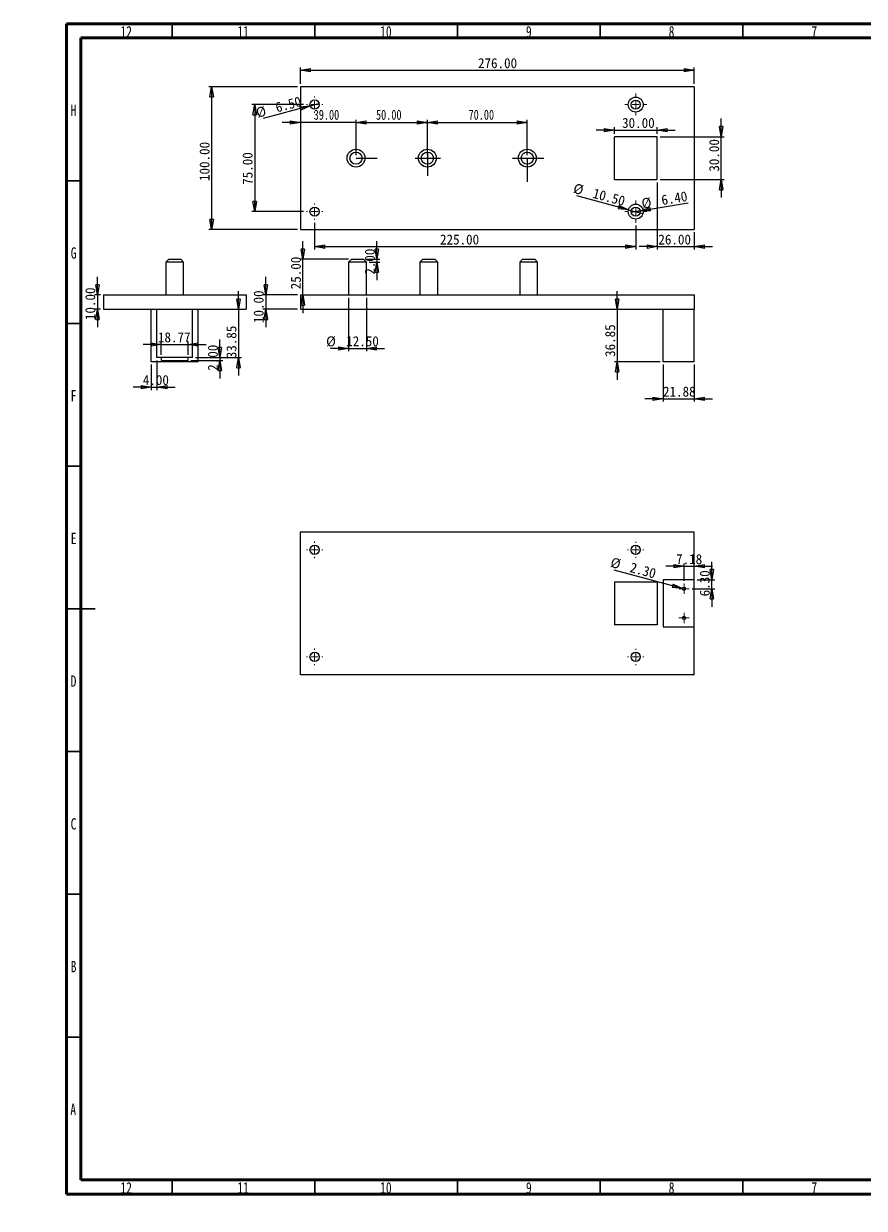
# Paper-space layout 'SW_Model_1' of a CAD drawing. Header units: millimetres. Extents: x 0 to 589, y 0 to 415.
# Drawn here: x 0 to 294.5, y 0 to 415 of the extents above; entities that cross this region are included whole.
import ezdxf

# ---------------------------------------------------------------- set-up
doc = ezdxf.new("R2010")
doc.units = ezdxf.units.MM
doc.linetypes.add('CENTERX2', pattern=[20.32, 12.7, -2.54, 2.54, -2.54])
doc.layers.add('SLD-0', color=179, linetype='Continuous')
doc.styles.add('SLDTEXTSTYLE2', font='TXT', dxfattribs={"width": 0.75})
doc.styles.add('SLDTEXTSTYLE3', font='TXT', dxfattribs={"width": 0.96})
doc.dimstyles.new('SLDDIMSTYLE0', dxfattribs={"dimtxt": 3.5, "dimasz": 3.556, "dimexe": 0, "dimexo": 0.0625, "dimgap": 0.875, "dimtad": 1, "dimlfac": 2, "dimrnd": 1e-09, "dimzin": 4, "dimdsep": 46, "dimtxsty": 'SLDTEXTSTYLE2', "dimblk1": 'CLOSED', "dimblk2": 'CLOSED', "dimsah": 1, "dimcen": 0.09, "dimadec": 0, "dimazin": 1, "dimtfac": 1, "dimtmove": 0, "dimatfit": 0, "dimldrblk": 'CLOSED', "dimfxl": 0, "dimfrac": 2, "dimtolj": 1, "dimtzin": 12, "dimarcsym": 0})
doc.dimstyles.new('SLDDIMSTYLE1', dxfattribs={"dimtxt": 3.5, "dimasz": 3.556, "dimexe": 0, "dimexo": 0.0625, "dimgap": 0.875, "dimtad": 1, "dimlfac": 2, "dimrnd": 1e-09, "dimzin": 4, "dimdsep": 46, "dimtxsty": 'SLDTEXTSTYLE2', "dimblk1": 'CLOSED', "dimblk2": 'CLOSED', "dimsah": 1, "dimcen": 0.09, "dimadec": 0, "dimazin": 1, "dimtfac": 1, "dimtofl": 0, "dimtmove": 0, "dimatfit": 3, "dimldrblk": 'CLOSED', "dimfxl": 0, "dimfrac": 2, "dimtolj": 1, "dimtzin": 12, "dimarcsym": 0})
doc.dimstyles.new('SLDDIMSTYLE2', dxfattribs={"dimtxt": 3.5, "dimasz": 3.556, "dimexe": 0, "dimexo": 0.0625, "dimgap": 0.875, "dimtad": 1, "dimlfac": 2, "dimrnd": 1e-09, "dimzin": 4, "dimdsep": 46, "dimtxsty": 'SLDTEXTSTYLE2', "dimblk1": 'NONE', "dimblk2": 'NONE', "dimsah": 1, "dimcen": 0.09, "dimadec": 0, "dimazin": 1, "dimtfac": 1, "dimtofl": 0, "dimtmove": 0, "dimatfit": 3, "dimldrblk": 'NONE', "dimfxl": 0, "dimfrac": 2, "dimtolj": 1, "dimtzin": 12, "dimarcsym": 0})
doc.dimstyles.new('SLDDIMSTYLE3', dxfattribs={"dimtxt": 3.5, "dimasz": 3.556, "dimexe": 0, "dimexo": 0.0625, "dimgap": 0.875, "dimtad": 1, "dimlfac": 2, "dimrnd": 1e-09, "dimzin": 12, "dimdsep": 46, "dimtxsty": 'SLDTEXTSTYLE2', "dimblk1": 'NONE', "dimblk2": 'NONE', "dimsah": 1, "dimcen": 0.09, "dimadec": 0, "dimazin": 3, "dimtfac": 1, "dimtofl": 0, "dimtmove": 0, "dimatfit": 3, "dimldrblk": 'NONE', "dimfxl": 0, "dimfrac": 2, "dimtolj": 1, "dimtzin": 12, "dimarcsym": 0})
doc.dimstyles.new('SLDDIMSTYLE4', dxfattribs={"dimtxt": 3.5, "dimasz": 3.556, "dimexe": 0, "dimexo": 0.0625, "dimgap": 0.875, "dimtad": 1, "dimlfac": 2, "dimrnd": 1e-09, "dimzin": 4, "dimdsep": 46, "dimtxsty": 'SLDTEXTSTYLE2', "dimblk1": 'NONE', "dimblk2": 'NONE', "dimsah": 1, "dimcen": 0, "dimadec": 0, "dimazin": 1, "dimtfac": 1, "dimtmove": 0, "dimatfit": 3, "dimldrblk": 'NONE', "dimfxl": 0, "dimfrac": 2, "dimtolj": 1, "dimtzin": 12, "dimarcsym": 0})

# ---------------------------------------------------------------- blocks, each defined once
blk = doc.blocks.new('SW_CENTERMARKSYMBOL_3')
at = {"layer": 'SLD-0', "color": 7, "linetype": 'Continuous', "lineweight": 18}
for p, q in [((-5, 0), (-5.75, 0)), ((0, 0), (-2.5, 0)), ((0, 5), (0, 5.75)), ((0, 0), (0, 2.5)), ((0, 0), (0, -2.5)), ((0, 0), (2.5, 0)), ((5, 0), (5.75, 0)), ((0, -5), (0, -5.75))]:
    blk.add_line(p, q, dxfattribs=at)
blk = doc.blocks.new('SW_CENTERMARKSYMBOL_8')
at = {"layer": 'SLD-0', "color": 7, "linetype": 'Continuous', "lineweight": 18}
for p, q in [((-5, 0), (-5.75, 0)), ((0, 0), (-2.5, 0)), ((0, 5), (0, 5.75)), ((0, 0), (0, 2.5)), ((0, 0), (0, -2.5)), ((0, 0), (2.5, 0)), ((5, 0), (5.75, 0)), ((0, -5), (0, -5.75))]:
    blk.add_line(p, q, dxfattribs=at)
blk = doc.blocks.new('SW_CENTERMARKSYMBOL_9')
at = {"layer": 'SLD-0', "color": 7, "linetype": 'Continuous', "lineweight": 18}
for p, q in [((-5, 0), (-5.7, 0)), ((0, 0), (-2.5, 0)), ((0, 5), (0, 5.7)), ((0, 0), (0, 2.5)), ((0, 0), (0, -2.5)), ((0, 0), (2.5, 0)), ((5, 0), (5.7, 0)), ((0, -5), (0, -5.7))]:
    blk.add_line(p, q, dxfattribs=at)
blk = doc.blocks.new('SW_CENTERMARKSYMBOL_5')
at = {"layer": 'SLD-0', "color": 7, "linetype": 'Continuous', "lineweight": 18}
for p, q in [((-5, 0), (-7.75, 0)), ((0, 0), (-2.5, 0)), ((0, 5), (0, 7.75)), ((0, 0), (0, 2.5)), ((0, 0), (0, -2.5)), ((0, 0), (2.5, 0)), ((5, 0), (7.75, 0)), ((0, -5), (0, -7.75))]:
    blk.add_line(p, q, dxfattribs=at)
blk = doc.blocks.new('SW_CENTERMARKSYMBOL_6')
at = {"layer": 'SLD-0', "color": 7, "linetype": 'Continuous', "lineweight": 18}
for p, q in [((-5, 0), (-7.75, 0)), ((0, 0), (-2.5, 0)), ((0, 5), (0, 7.75)), ((0, 0), (0, 2.5)), ((0, 0), (0, -2.5)), ((0, 0), (2.5, 0)), ((5, 0), (7.75, 0)), ((0, -5), (0, -7.75))]:
    blk.add_line(p, q, dxfattribs=at)
blk = doc.blocks.new('SW_CENTERMARKSYMBOL_4')
at = {"layer": 'SLD-0', "color": 7, "linetype": 'Continuous', "lineweight": 18}
for p, q in [((-5, 0), (-5.75, 0)), ((0, 0), (-2.5, 0)), ((0, 5), (0, 5.75)), ((0, 0), (0, 2.5)), ((0, 0), (0, -2.5)), ((0, 0), (2.5, 0)), ((5, 0), (5.75, 0)), ((0, -5), (0, -5.75))]:
    blk.add_line(p, q, dxfattribs=at)
blk = doc.blocks.new('SW_CENTERMARKSYMBOL_7')
at = {"layer": 'SLD-0', "color": 7, "linetype": 'Continuous', "lineweight": 18}
for p, q in [((-5, 0), (-5.75, 0)), ((0, 0), (-2.5, 0)), ((0, 5), (0, 5.75)), ((0, 0), (0, 2.5)), ((0, 0), (0, -2.5)), ((0, 0), (2.5, 0)), ((5, 0), (5.75, 0)), ((0, -5), (0, -5.75))]:
    blk.add_line(p, q, dxfattribs=at)
blk = doc.blocks.new('SW_CENTERMARKSYMBOL_10')
at = {"layer": 'SLD-0', "color": 7, "linetype": 'Continuous', "lineweight": 18}
for p, q in [((-5, 0), (-5.7, 0)), ((0, 0), (-2.5, 0)), ((0, 5), (0, 5.7)), ((0, 0), (0, 2.5)), ((0, 0), (0, -2.5)), ((0, 0), (2.5, 0)), ((5, 0), (5.7, 0)), ((0, -5), (0, -5.7))]:
    blk.add_line(p, q, dxfattribs=at)
blk = doc.blocks.new('SW_CENTERMARKSYMBOL_11')
at = {"layer": 'SLD-0', "color": 7, "linetype": 'Continuous', "lineweight": 18}
for p, q in [((-2.5, 0), (-3.65, 0)), ((0, 0), (-2.5, 0)), ((0, 2.5), (0, 3.65)), ((0, 0), (0, 2.5)), ((0, 0), (0, -2.5)), ((0, 0), (2.5, 0)), ((2.5, 0), (3.65, 0)), ((0, -2.5), (0, -3.65))]:
    blk.add_line(p, q, dxfattribs=at)
blk = doc.blocks.new('SW_CENTERMARKSYMBOL_12')
at = {"layer": 'SLD-0', "color": 7, "linetype": 'Continuous', "lineweight": 18}
for p, q in [((-2.5, 0), (-3.65, 0)), ((0, 0), (-2.5, 0)), ((0, 2.5), (0, 3.65)), ((0, 0), (0, 2.5)), ((0, 0), (0, -2.5)), ((0, 0), (2.5, 0)), ((2.5, 0), (3.65, 0)), ((0, -2.5), (0, -3.65))]:
    blk.add_line(p, q, dxfattribs=at)
blk = doc.blocks.new('_Closed')
at = {"color": 0, "linetype": 'ByBlock', "lineweight": -2}
for p, q in [((-1, 0.166667), (0, 0)), ((-1, 0.166667), (-1, -0.166667)), ((0, 0), (-1, -0.166667)), ((0, 0), (-1, 0))]:
    blk.add_line(p, q, dxfattribs=at)
blk = doc.blocks.new('_D')
at = {"layer": 'SLD-0'}
for p, q in [((96.93, 380.34), (90.58, 380.34)), ((116.43, 380.34), (96.93, 380.34)), ((116.43, 368.91), (116.43, 381.34)), ((116.43, 380.34), (122.78, 380.34))]:
    blk.add_line(p, q, dxfattribs=at)
at = {"layer": 'SLD-0', "xscale": 3.556, "yscale": 3.556}
blk.add_blockref('_Closed', (96.93, 380.34), dxfattribs=at)
at = {"layer": 'SLD-0', "xscale": 3.556, "yscale": 3.556, "rotation": 180.0000000000008}
blk.add_blockref('_Closed', (116.43, 380.34), dxfattribs=at)
at = {"layer": 'SLD-0', "insert": (101.61, 384.85), "char_height": 3.5, "attachment_point": 1, "style": 'SLDTEXTSTYLE2'}
blk.add_mtext('39.00', dxfattribs=at)
blk = doc.blocks.new('_D_1')
at = {"layer": 'SLD-0'}
for p, q in [((116.43, 368.91), (116.43, 381.34)), ((116.43, 380.34), (141.43, 380.34)), ((141.43, 368.91), (141.43, 381.34))]:
    blk.add_line(p, q, dxfattribs=at)
at = {"layer": 'SLD-0', "xscale": 3.556, "yscale": 3.556, "rotation": 180.0000000000008}
blk.add_blockref('_Closed', (116.43, 380.34), dxfattribs=at)
at = {"layer": 'SLD-0', "xscale": 3.556, "yscale": 3.556}
blk.add_blockref('_Closed', (141.43, 380.34), dxfattribs=at)
at = {"layer": 'SLD-0', "insert": (123.44, 384.85), "char_height": 3.5, "attachment_point": 1, "style": 'SLDTEXTSTYLE2'}
blk.add_mtext('50.00', dxfattribs=at)
blk = doc.blocks.new('_D_2')
at = {"layer": 'SLD-0'}
for p, q in [((141.43, 368.91), (141.43, 381.34)), ((141.43, 380.34), (176.43, 380.34)), ((176.43, 368.91), (176.43, 381.34))]:
    blk.add_line(p, q, dxfattribs=at)
at = {"layer": 'SLD-0', "xscale": 3.556, "yscale": 3.556, "rotation": 180.0000000000009}
blk.add_blockref('_Closed', (141.43, 380.34), dxfattribs=at)
at = {"layer": 'SLD-0', "xscale": 3.556, "yscale": 3.556}
blk.add_blockref('_Closed', (176.43, 380.34), dxfattribs=at)
at = {"layer": 'SLD-0', "insert": (155.86, 384.85), "char_height": 3.5, "attachment_point": 1, "style": 'SLDTEXTSTYLE2'}
blk.add_mtext('70.00', dxfattribs=at)
blk = doc.blocks.new('_D_3')
at = {"layer": 'SLD-0', "color": 7}
for p, q in [((84.79, 319.98), (84.79, 326.33)), ((95.93, 319.98), (83.79, 319.98)), ((84.79, 319.98), (84.2, 323.53)), ((85.38, 323.53), (84.2, 323.53)), ((85.38, 323.53), (84.79, 319.98)), ((84.79, 319.98), (84.79, 323.53)), ((84.79, 319.98), (84.79, 314.98)), ((95.93, 314.98), (83.79, 314.98)), ((84.2, 311.42), (84.79, 314.98)), ((84.2, 311.42), (85.38, 311.42)), ((84.79, 314.98), (85.38, 311.42)), ((84.79, 314.98), (84.79, 311.42)), ((84.79, 314.98), (84.79, 308.63))]:
    blk.add_line(p, q, dxfattribs=at)
at = {"layer": 'SLD-0', "color": 7, "insert": (80.54, 310.13), "char_height": 3.5, "attachment_point": 1, "rotation": 90, "style": 'SLDTEXTSTYLE3'}
blk.add_mtext('10.00', dxfattribs=at)
blk = doc.blocks.new('_None')
blk = doc.blocks.new('_D_4')
at = {"layer": 'SLD-0', "color": 7}
for p, q in [((97.84, 332.48), (97.84, 338.83)), ((113.8, 332.48), (96.84, 332.48)), ((97.84, 332.48), (97.24, 336.03)), ((98.43, 336.03), (97.24, 336.03)), ((98.43, 336.03), (97.84, 332.48)), ((97.84, 332.48), (97.84, 336.03)), ((97.84, 319.98), (97.84, 332.48)), ((97.24, 316.42), (97.84, 319.98)), ((97.84, 319.98), (98.43, 316.42)), ((97.84, 319.98), (97.84, 316.42)), ((97.84, 319.98), (97.84, 313.63)), ((97.24, 316.42), (98.43, 316.42))]:
    blk.add_line(p, q, dxfattribs=at)
at = {"layer": 'SLD-0', "color": 7, "insert": (93.59, 321.96), "char_height": 3.5, "attachment_point": 1, "rotation": 90, "style": 'SLDTEXTSTYLE3'}
blk.add_mtext('25.00', dxfattribs=at)
blk = doc.blocks.new('_D_5')
at = {"layer": 'SLD-0', "color": 7}
for p, q in [((123.76, 332.48), (123.76, 338.83)), ((120.05, 332.48), (124.76, 332.48)), ((123.76, 332.48), (123.17, 336.03)), ((124.35, 336.03), (123.17, 336.03)), ((124.35, 336.03), (123.76, 332.48)), ((123.76, 332.48), (123.76, 336.03)), ((123.76, 332.48), (123.76, 331.48)), ((121.05, 331.48), (124.76, 331.48)), ((123.17, 327.92), (123.76, 331.48)), ((123.17, 327.92), (124.35, 327.92)), ((123.76, 331.48), (124.35, 327.92)), ((123.76, 331.48), (123.76, 327.92)), ((123.76, 331.48), (123.76, 325.13))]:
    blk.add_line(p, q, dxfattribs=at)
at = {"layer": 'SLD-0', "color": 7, "insert": (119.51, 327.06), "char_height": 3.5, "attachment_point": 1, "rotation": 90, "style": 'SLDTEXTSTYLE3'}
blk.add_mtext('2.00', dxfattribs=at)
blk = doc.blocks.new('_D_6')
at = {"layer": 'SLD-0', "color": 7}
for p, q in [((207.95, 314.98), (207.95, 321.33)), ((207.95, 314.98), (207.35, 318.53)), ((208.54, 318.53), (207.35, 318.53)), ((208.54, 318.53), (207.95, 314.98)), ((207.95, 314.98), (207.95, 318.53)), ((207.95, 314.98), (207.95, 296.55)), ((222.99, 296.55), (206.95, 296.55)), ((207.35, 292.99), (207.95, 296.55)), ((207.95, 296.55), (208.54, 292.99)), ((207.95, 296.55), (207.95, 292.99)), ((207.95, 296.55), (207.95, 290.2)), ((207.35, 292.99), (208.54, 292.99))]:
    blk.add_line(p, q, dxfattribs=at)
at = {"layer": 'SLD-0', "color": 7, "insert": (203.7, 298.25), "char_height": 3.5, "attachment_point": 1, "rotation": 90, "style": 'SLDTEXTSTYLE3'}
blk.add_mtext('36.85', dxfattribs=at)
blk = doc.blocks.new('_D_7')
at = {"layer": 'SLD-0', "color": 7}
for p, q in [((223.99, 295.55), (223.99, 282.62)), ((234.93, 295.55), (234.93, 282.62)), ((223.99, 283.62), (217.64, 283.62)), ((220.43, 284.21), (223.99, 283.62)), ((220.43, 284.21), (220.43, 283.02)), ((223.99, 283.62), (220.43, 283.02)), ((223.99, 283.62), (220.43, 283.62)), ((223.99, 283.62), (234.93, 283.62)), ((234.93, 283.62), (238.48, 284.21)), ((238.48, 283.02), (234.93, 283.62)), ((234.93, 283.62), (238.48, 283.62)), ((234.93, 283.62), (241.28, 283.62)), ((238.48, 283.02), (238.48, 284.21))]:
    blk.add_line(p, q, dxfattribs=at)
at = {"layer": 'SLD-0', "color": 7, "insert": (223.97, 287.87), "char_height": 3.5, "attachment_point": 1, "style": 'SLDTEXTSTYLE3'}
blk.add_mtext('21.88', dxfattribs=at)
blk = doc.blocks.new('_D_8')
at = {"layer": 'SLD-0', "color": 7}
for p, q in [((113.8, 318.98), (113.8, 300.22)), ((120.05, 318.98), (120.05, 300.22)), ((113.8, 301.22), (107.45, 301.22)), ((110.25, 301.81), (113.8, 301.22)), ((110.25, 301.81), (110.25, 300.63)), ((113.8, 301.22), (110.25, 300.63)), ((113.8, 301.22), (110.25, 301.22)), ((113.8, 301.22), (120.05, 301.22)), ((120.05, 301.22), (123.61, 301.81)), ((123.61, 300.63), (120.05, 301.22)), ((120.05, 301.22), (123.61, 301.22)), ((120.05, 301.22), (126.4, 301.22)), ((123.61, 300.63), (123.61, 301.81))]:
    blk.add_line(p, q, dxfattribs=at)
at = {"layer": 'SLD-0', "color": 7, "char_height": 3.5, "attachment_point": 1, "style": 'SLDTEXTSTYLE3'}
for s, insert in [('%%c', (105.96, 305.47)), ('12.50', (112.99, 305.52))]:
    blk.add_mtext(s, dxfattribs=dict(at, insert=insert))
blk = doc.blocks.new('_D_9')
at = {"layer": 'SLD-0', "color": 7}
for p, q in [((95.93, 392.91), (64.85, 392.91)), ((65.25, 389.35), (65.85, 392.91)), ((65.85, 392.91), (66.44, 389.35)), ((65.85, 392.91), (65.85, 389.35)), ((65.85, 392.91), (65.85, 342.91)), ((65.25, 389.35), (66.44, 389.35)), ((65.85, 342.91), (65.25, 346.46)), ((66.44, 346.46), (65.25, 346.46)), ((66.44, 346.46), (65.85, 342.91)), ((65.85, 342.91), (65.85, 346.46)), ((95.93, 342.91), (64.85, 342.91))]:
    blk.add_line(p, q, dxfattribs=at)
at = {"layer": 'SLD-0', "color": 7, "insert": (61.6, 359.88), "char_height": 3.5, "attachment_point": 1, "rotation": 90, "style": 'SLDTEXTSTYLE3'}
blk.add_mtext('100.00', dxfattribs=at)
blk = doc.blocks.new('_D_10')
at = {"layer": 'SLD-0', "color": 7}
for p, q in [((96.93, 393.91), (96.93, 399.67)), ((96.93, 398.67), (100.48, 399.26)), ((100.48, 398.08), (96.93, 398.67)), ((96.93, 398.67), (100.48, 398.67)), ((96.93, 398.67), (234.93, 398.67)), ((100.48, 398.08), (100.48, 399.26)), ((231.37, 399.26), (234.93, 398.67)), ((231.37, 399.26), (231.37, 398.08)), ((234.93, 398.67), (231.37, 398.08)), ((234.93, 398.67), (231.37, 398.67)), ((234.93, 393.91), (234.93, 399.67))]:
    blk.add_line(p, q, dxfattribs=at)
at = {"layer": 'SLD-0', "color": 7, "insert": (159.15, 402.92), "char_height": 3.5, "attachment_point": 1, "style": 'SLDTEXTSTYLE3'}
blk.add_mtext('276.00', dxfattribs=at)
blk = doc.blocks.new('_D_11')
at = {"layer": 'SLD-0', "color": 7}
for p, q in [((100.36, 386.24), (83.84, 381.81)), ((96.77, 385.89), (100.36, 386.24)), ((100.36, 386.24), (96.92, 385.32)), ((100.36, 386.24), (97.08, 384.74)), ((100.36, 386.24), (103.5, 387.08)), ((96.77, 385.89), (97.08, 384.74))]:
    blk.add_line(p, q, dxfattribs=at)
at = {"layer": 'SLD-0', "color": 7, "char_height": 3.5, "attachment_point": 1, "rotation": 15, "style": 'SLDTEXTSTYLE3'}
for s, insert in [('%%c', (81.07, 385.39)), ('6.50', (87.84, 387.26))]:
    blk.add_mtext(s, dxfattribs=dict(at, insert=insert))
blk = doc.blocks.new('_D_12')
at = {"layer": 'SLD-0', "color": 7}
for p, q in [((98.05, 386.66), (79.93, 386.66)), ((80.33, 383.1), (80.93, 386.66)), ((80.93, 386.66), (81.52, 383.1)), ((80.93, 386.66), (80.93, 383.1)), ((80.93, 386.66), (80.93, 349.16)), ((80.33, 383.1), (81.52, 383.1)), ((98.05, 349.16), (79.93, 349.16)), ((80.93, 349.16), (80.33, 352.71)), ((81.52, 352.71), (80.33, 352.71)), ((81.52, 352.71), (80.93, 349.16)), ((80.93, 349.16), (80.93, 352.71))]:
    blk.add_line(p, q, dxfattribs=at)
at = {"layer": 'SLD-0', "color": 7, "insert": (76.68, 358.54), "char_height": 3.5, "attachment_point": 1, "rotation": 90, "style": 'SLDTEXTSTYLE3'}
blk.add_mtext('75.00', dxfattribs=at)
blk = doc.blocks.new('_D_13')
at = {"layer": 'SLD-0', "color": 7}
for p, q in [((101.93, 345.28), (101.93, 335.89)), ((214.43, 344.28), (214.43, 335.89)), ((101.93, 336.89), (105.48, 337.49)), ((105.48, 336.3), (101.93, 336.89)), ((101.93, 336.89), (105.48, 336.89)), ((101.93, 336.89), (214.43, 336.89)), ((105.48, 336.3), (105.48, 337.49)), ((210.87, 337.49), (214.43, 336.89)), ((210.87, 337.49), (210.87, 336.3)), ((214.43, 336.89), (210.87, 336.3)), ((214.43, 336.89), (210.87, 336.89))]:
    blk.add_line(p, q, dxfattribs=at)
at = {"layer": 'SLD-0', "color": 7, "insert": (145.84, 341.14), "char_height": 3.5, "attachment_point": 1, "style": 'SLDTEXTSTYLE3'}
blk.add_mtext('225.00', dxfattribs=at)
blk = doc.blocks.new('_D_14')
at = {"layer": 'SLD-0', "color": 7}
for p, q in [((244.39, 375.41), (243.8, 378.96)), ((244.98, 378.96), (243.8, 378.96)), ((244.39, 375.41), (244.39, 381.76)), ((244.98, 378.96), (244.39, 375.41)), ((244.39, 375.41), (244.39, 378.96)), ((222.93, 375.41), (245.39, 375.41)), ((244.39, 360.41), (244.39, 375.41)), ((222.93, 360.41), (245.39, 360.41)), ((243.8, 356.85), (244.39, 360.41)), ((244.39, 360.41), (244.98, 356.85)), ((244.39, 360.41), (244.39, 356.85)), ((244.39, 360.41), (244.39, 354.06)), ((243.8, 356.85), (244.98, 356.85))]:
    blk.add_line(p, q, dxfattribs=at)
at = {"layer": 'SLD-0', "color": 7, "insert": (240.14, 363.15), "char_height": 3.5, "attachment_point": 1, "rotation": 90, "style": 'SLDTEXTSTYLE3'}
blk.add_mtext('30.00', dxfattribs=at)
blk = doc.blocks.new('_D_15')
at = {"layer": 'SLD-0', "color": 7}
for p, q in [((221.93, 359.41), (221.93, 335.89)), ((234.93, 341.91), (234.93, 335.89)), ((221.93, 336.89), (215.58, 336.89)), ((218.37, 337.49), (221.93, 336.89)), ((218.37, 337.49), (218.37, 336.3)), ((221.93, 336.89), (218.37, 336.3)), ((221.93, 336.89), (218.37, 336.89)), ((221.93, 336.89), (234.93, 336.89)), ((234.93, 336.89), (238.48, 337.49)), ((238.48, 336.3), (234.93, 336.89)), ((234.93, 336.89), (238.48, 336.89)), ((234.93, 336.89), (241.28, 336.89)), ((238.48, 336.3), (238.48, 337.49))]:
    blk.add_line(p, q, dxfattribs=at)
at = {"layer": 'SLD-0', "color": 7, "insert": (222.35, 341.14), "char_height": 3.5, "attachment_point": 1, "style": 'SLDTEXTSTYLE3'}
blk.add_mtext('26.00', dxfattribs=at)
blk = doc.blocks.new('_D_16')
at = {"layer": 'SLD-0', "color": 7}
for p, q in [((206.93, 377.74), (200.58, 377.74)), ((203.37, 378.34), (206.93, 377.74)), ((203.37, 378.34), (203.37, 377.15)), ((206.93, 377.74), (203.37, 377.15)), ((206.93, 377.74), (203.37, 377.74)), ((206.93, 376.41), (206.93, 378.74)), ((206.93, 377.74), (221.93, 377.74)), ((221.93, 376.41), (221.93, 378.74)), ((221.93, 377.74), (225.48, 378.34)), ((225.48, 377.15), (221.93, 377.74)), ((221.93, 377.74), (225.48, 377.74)), ((221.93, 377.74), (228.28, 377.74)), ((225.48, 377.15), (225.48, 378.34))]:
    blk.add_line(p, q, dxfattribs=at)
at = {"layer": 'SLD-0', "color": 7, "insert": (209.64, 381.99), "char_height": 3.5, "attachment_point": 1, "style": 'SLDTEXTSTYLE3'}
blk.add_mtext('30.00', dxfattribs=at)
blk = doc.blocks.new('_D_17')
at = {"layer": 'SLD-0', "color": 7}
for p, q in [((211.89, 349.84), (193.79, 354.69)), ((208.61, 351.33), (208.3, 350.18)), ((211.89, 349.84), (208.3, 350.18)), ((211.89, 349.84), (208.46, 350.76)), ((208.61, 351.33), (211.89, 349.84)), ((211.89, 349.84), (216.96, 348.48))]:
    blk.add_line(p, q, dxfattribs=at)
at = {"layer": 'SLD-0', "color": 7, "char_height": 3.5, "attachment_point": 1, "rotation": 345, "style": 'SLDTEXTSTYLE3'}
for s, insert in [('%%c', (193.18, 359.18)), ('10.50', (199.99, 357.42))]:
    blk.add_mtext(s, dxfattribs=dict(at, insert=insert))
blk = doc.blocks.new('_D_18')
at = {"layer": 'SLD-0', "color": 7}
for p, q in [((216.01, 349.42), (212.85, 348.9)), ((216.01, 349.42), (232.76, 352.19)), ((216.01, 349.42), (219.42, 350.58)), ((216.01, 349.42), (219.51, 350)), ((219.61, 349.41), (216.01, 349.42)), ((219.61, 349.41), (219.42, 350.58))]:
    blk.add_line(p, q, dxfattribs=at)
at = {"layer": 'SLD-0', "color": 7, "char_height": 3.5, "attachment_point": 1, "rotation": 9.3886, "style": 'SLDTEXTSTYLE3'}
for s, insert in [('%%c', (216.22, 353.68)), ('6.40', (223.14, 354.88))]:
    blk.add_mtext(s, dxfattribs=dict(at, insert=insert))
blk = doc.blocks.new('_D_21')
at = {"layer": 'SLD-0', "color": 7}
for p, q in [((241.09, 220.18), (241.09, 226.53)), ((235.93, 220.18), (242.09, 220.18)), ((241.09, 220.18), (240.5, 223.74)), ((241.68, 223.74), (240.5, 223.74)), ((241.68, 223.74), (241.09, 220.18)), ((241.09, 220.18), (241.09, 223.74)), ((241.09, 217.03), (241.09, 220.18)), ((234.16, 217.03), (242.09, 217.03)), ((240.5, 213.48), (241.09, 217.03)), ((241.09, 217.03), (241.68, 213.48)), ((241.09, 217.03), (241.09, 213.48)), ((241.09, 217.03), (241.09, 210.68)), ((240.5, 213.48), (241.68, 213.48))]:
    blk.add_line(p, q, dxfattribs=at)
at = {"layer": 'SLD-0', "color": 7, "insert": (236.84, 214.38), "char_height": 3.5, "attachment_point": 1, "rotation": 90, "style": 'SLDTEXTSTYLE3'}
blk.add_mtext('6.30', dxfattribs=at)
blk = doc.blocks.new('_D_22')
at = {"layer": 'SLD-0', "color": 7}
for p, q in [((231.34, 224.91), (224.99, 224.91)), ((227.78, 225.5), (231.34, 224.91)), ((227.78, 225.5), (227.78, 224.32)), ((231.34, 224.91), (227.78, 224.32)), ((231.34, 224.91), (227.78, 224.91)), ((231.34, 219.86), (231.34, 225.91)), ((231.34, 224.91), (234.93, 224.91)), ((234.93, 224.91), (238.48, 225.5)), ((238.48, 224.32), (234.93, 224.91)), ((234.93, 224.91), (238.48, 224.91)), ((234.93, 224.91), (241.28, 224.91)), ((238.48, 224.32), (238.48, 225.5))]:
    blk.add_line(p, q, dxfattribs=at)
at = {"layer": 'SLD-0', "color": 7, "insert": (228.57, 229.16), "char_height": 3.5, "attachment_point": 1, "style": 'SLDTEXTSTYLE3'}
blk.add_mtext('7.18', dxfattribs=at)
blk = doc.blocks.new('_D_23')
at = {"layer": 'SLD-0', "color": 7}
for p, q in [((230.78, 217.18), (206.81, 223.61)), ((227.5, 218.67), (227.19, 217.53)), ((230.78, 217.18), (227.19, 217.53)), ((230.78, 217.18), (227.35, 218.1)), ((227.5, 218.67), (230.78, 217.18)), ((230.78, 217.18), (231.89, 216.88))]:
    blk.add_line(p, q, dxfattribs=at)
at = {"layer": 'SLD-0', "color": 7, "char_height": 3.5, "attachment_point": 1, "rotation": 345, "style": 'SLDTEXTSTYLE3'}
for s, insert in [('%%c', (206.21, 228.13)), ('2.30', (213.01, 226.36))]:
    blk.add_mtext(s, dxfattribs=dict(at, insert=insert))
blk = doc.blocks.new('_D_24')
at = {"layer": 'SLD-0', "color": 7}
for p, q in [((25.81, 319.98), (25.81, 326.33)), ((26.92, 319.98), (24.81, 319.98)), ((25.81, 319.98), (25.22, 323.53)), ((26.4, 323.53), (25.22, 323.53)), ((26.4, 323.53), (25.81, 319.98)), ((25.81, 319.98), (25.81, 323.53)), ((25.81, 319.98), (25.81, 314.98)), ((26.92, 314.98), (24.81, 314.98)), ((25.22, 311.42), (25.81, 314.98)), ((25.22, 311.42), (26.4, 311.42)), ((25.81, 314.98), (26.4, 311.42)), ((25.81, 314.98), (25.81, 311.42)), ((25.81, 314.98), (25.81, 308.63))]:
    blk.add_line(p, q, dxfattribs=at)
at = {"layer": 'SLD-0', "color": 7, "insert": (21.56, 311.16), "char_height": 3.5, "attachment_point": 1, "rotation": 90, "style": 'SLDTEXTSTYLE3'}
blk.add_mtext('10.00', dxfattribs=at)
blk = doc.blocks.new('_D_25')
at = {"layer": 'SLD-0', "color": 7}
for p, q in [((44.67, 295.55), (44.67, 286.66)), ((46.67, 297.05), (46.67, 286.66)), ((44.67, 287.66), (38.32, 287.66)), ((41.11, 288.25), (44.67, 287.66)), ((41.11, 288.25), (41.11, 287.07)), ((44.67, 287.66), (41.11, 287.07)), ((44.67, 287.66), (41.11, 287.66)), ((44.67, 287.66), (46.67, 287.66)), ((46.67, 287.66), (50.22, 288.25)), ((50.22, 287.07), (46.67, 287.66)), ((46.67, 287.66), (50.22, 287.66)), ((46.67, 287.66), (53.02, 287.66)), ((50.22, 287.07), (50.22, 288.25))]:
    blk.add_line(p, q, dxfattribs=at)
at = {"layer": 'SLD-0', "color": 7, "insert": (41.73, 291.91), "char_height": 3.5, "attachment_point": 1, "style": 'SLDTEXTSTYLE3'}
blk.add_mtext('4.00', dxfattribs=at)
blk = doc.blocks.new('_D_26')
at = {"layer": 'SLD-0', "color": 7}
for p, q in [((44.67, 303.22), (48.22, 302.63)), ((44.67, 303.22), (44.67, 302.03)), ((48.22, 299.05), (48.22, 303.63)), ((57.61, 299.05), (57.61, 303.63)), ((57.61, 302.63), (61.17, 303.22)), ((61.17, 302.03), (61.17, 303.22)), ((48.22, 302.63), (41.87, 302.63)), ((48.22, 302.63), (44.67, 302.03)), ((48.22, 302.63), (44.67, 302.63)), ((48.22, 302.63), (57.61, 302.63)), ((61.17, 302.03), (57.61, 302.63)), ((57.61, 302.63), (61.17, 302.63)), ((57.61, 302.63), (63.96, 302.63))]:
    blk.add_line(p, q, dxfattribs=at)
at = {"layer": 'SLD-0', "color": 7, "insert": (47.03, 306.88), "char_height": 3.5, "attachment_point": 1, "style": 'SLDTEXTSTYLE3'}
blk.add_mtext('18.77', dxfattribs=at)
blk = doc.blocks.new('_D_27')
at = {"layer": 'SLD-0', "color": 7}
for p, q in [((75.26, 314.98), (75.26, 321.33)), ((75.26, 314.98), (74.67, 318.53)), ((75.86, 318.53), (74.67, 318.53)), ((75.86, 318.53), (75.26, 314.98)), ((75.26, 314.98), (75.26, 318.53)), ((75.26, 314.98), (75.26, 298.05)), ((60.17, 298.05), (76.26, 298.05)), ((74.67, 294.49), (75.26, 298.05)), ((75.26, 298.05), (75.86, 294.49)), ((75.26, 298.05), (75.26, 294.49)), ((75.26, 298.05), (75.26, 291.7)), ((74.67, 294.49), (75.86, 294.49))]:
    blk.add_line(p, q, dxfattribs=at)
at = {"layer": 'SLD-0', "color": 7, "insert": (71.02, 297.79), "char_height": 3.5, "attachment_point": 1, "rotation": 90, "style": 'SLDTEXTSTYLE3'}
blk.add_mtext('33.85', dxfattribs=at)
blk = doc.blocks.new('_D_28')
at = {"layer": 'SLD-0', "color": 7}
for p, q in [((68.76, 298.05), (68.76, 304.4)), ((68.76, 298.05), (68.17, 301.61)), ((69.35, 301.61), (68.17, 301.61)), ((69.35, 301.61), (68.76, 298.05)), ((68.76, 298.05), (68.76, 301.61)), ((58.61, 297.05), (69.76, 297.05)), ((60.17, 298.05), (69.76, 298.05)), ((68.17, 293.49), (68.76, 297.05)), ((68.76, 298.05), (68.76, 297.05)), ((68.76, 297.05), (69.35, 293.49)), ((68.76, 297.05), (68.76, 293.49)), ((68.76, 297.05), (68.76, 290.7)), ((68.17, 293.49), (69.35, 293.49))]:
    blk.add_line(p, q, dxfattribs=at)
at = {"layer": 'SLD-0', "color": 7, "insert": (64.51, 293.41), "char_height": 3.5, "attachment_point": 1, "rotation": 90, "style": 'SLDTEXTSTYLE3'}
blk.add_mtext('2.00', dxfattribs=at)

psp = doc.layouts.new('SW_Model_1')

# ---------------------------------------------------------------- linework, layer by layer
at = {"layer": 'SLD-0', "color": 7, "linetype": 'Continuous', "lineweight": 70}
for p, q in [((15, 5), (15, 415)), ((15, 415), (589, 415)), ((20, 10), (20, 410)), ((20, 410), (584, 410)), ((584, 10), (20, 10)), ((589, 5), (15, 5))]:
    psp.add_line(p, q, dxfattribs=at)
at = {"layer": 'SLD-0', "color": 7, "linetype": 'Continuous', "lineweight": 35}
for p, q in [((52, 410), (52, 415)), ((102, 410), (102, 415)), ((152, 410), (152, 415)), ((202, 410), (202, 415)), ((252, 410), (252, 415)), ((20, 360), (15, 360)), ((20, 310), (15, 310)), ((20, 260), (15, 260)), ((15, 210), (25, 210)), ((20, 210), (15, 210)), ((20, 160), (15, 160)), ((20, 110), (15, 110)), ((20, 60), (15, 60)), ((52, 10), (52, 5)), ((102, 10), (102, 5)), ((152, 10), (152, 5)), ((202, 10), (202, 5)), ((252, 10), (252, 5))]:
    psp.add_line(p, q, dxfattribs=at)
at = {"layer": 'SLD-0', "color": 7, "linetype": 'Continuous', "lineweight": 25}
for p, q in [((96.9275, 392.9061), (96.9275, 342.9061)), ((234.9275, 392.9061), (96.9275, 392.9061)), ((234.9275, 392.9061), (234.9275, 342.9061)), ((221.9275, 375.4061), (206.9275, 375.4061)), ((206.9275, 360.4061), (206.9275, 375.4061)), ((221.9275, 360.4061), (221.9275, 375.4061)), ((206.9275, 360.4061), (221.9275, 360.4061)), ((96.9275, 342.9061), (234.9275, 342.9061)), ((50.7921, 332.4755), (49.7921, 331.4755)), ((50.7921, 332.4755), (55.0421, 332.4755)), ((56.0421, 331.4755), (55.0421, 332.4755)), ((114.8025, 332.4755), (113.8025, 331.4755)), ((114.8025, 332.4755), (119.0525, 332.4755)), ((120.0525, 331.4755), (119.0525, 332.4755)), ((139.8025, 332.4755), (138.8025, 331.4755)), ((139.8025, 332.4755), (144.0525, 332.4755)), ((145.0525, 331.4755), (144.0525, 332.4755)), ((174.8025, 332.4755), (173.8025, 331.4755)), ((174.8025, 332.4755), (179.0525, 332.4755)), ((180.0525, 331.4755), (179.0525, 332.4755)), ((49.7921, 331.4755), (49.7921, 319.9755)), ((56.0421, 331.4755), (49.7921, 331.4755)), ((56.0421, 319.9755), (56.0421, 331.4755)), ((113.8025, 331.4755), (113.8025, 319.9755)), ((120.0525, 331.4755), (113.8025, 331.4755)), ((120.0525, 319.9755), (120.0525, 331.4755)), ((138.8025, 331.4755), (138.8025, 319.9755)), ((145.0525, 331.4755), (138.8025, 331.4755)), ((145.0525, 319.9755), (145.0525, 331.4755)), ((173.8025, 331.4755), (173.8025, 319.9755)), ((180.0525, 331.4755), (173.8025, 331.4755)), ((180.0525, 319.9755), (180.0525, 331.4755)), ((27.9171, 319.9755), (27.9171, 314.9755)), ((27.9171, 319.9755), (77.9171, 319.9755)), ((77.9171, 319.9755), (77.9171, 314.9755)), ((96.9275, 319.9755), (234.9275, 319.9755)), ((96.9275, 319.9755), (96.9275, 314.9755)), ((234.9275, 319.9755), (234.9275, 314.9755)), ((27.9171, 314.9755), (77.9171, 314.9755)), ((44.6671, 296.5505), (44.6671, 314.9755)), ((46.6671, 298.0505), (46.6671, 314.9755)), ((59.1671, 298.0505), (59.1671, 314.9755)), ((61.1671, 296.5505), (61.1671, 314.9755)), ((96.9275, 314.9755), (234.9275, 314.9755)), ((223.9875, 296.5505), (223.9875, 314.9755)), ((234.9275, 296.5505), (234.9275, 314.9755)), ((61.1671, 296.5505), (44.6671, 296.5505)), ((48.2246, 298.0505), (46.6671, 298.0505)), ((48.2246, 297.0505), (48.2246, 298.0505)), ((57.6096, 298.0505), (48.2246, 298.0505)), ((48.2246, 297.0505), (57.6096, 297.0505)), ((57.6096, 297.0505), (57.6096, 298.0505)), ((59.1671, 298.0505), (57.6096, 298.0505)), ((234.9275, 296.5505), (223.9875, 296.5505)), ((96.9275, 186.9333), (96.9275, 236.9333)), ((96.9275, 236.9333), (234.9275, 236.9333)), ((234.9275, 220.1833), (234.9275, 236.9333)), ((234.9275, 220.1833), (223.9875, 220.1833)), ((223.9875, 220.1833), (223.9875, 203.6833)), ((234.9275, 203.6833), (234.9275, 220.1833)), ((206.9275, 219.4333), (221.9275, 219.4333)), ((206.9275, 219.4333), (206.9275, 204.4333)), ((221.9275, 219.4333), (221.9275, 204.4333)), ((221.9275, 204.4333), (206.9275, 204.4333)), ((223.9875, 203.6833), (234.9275, 203.6833)), ((234.9275, 186.9333), (234.9275, 203.6833)), ((234.9275, 186.9333), (96.9275, 186.9333))]:
    psp.add_line(p, q, dxfattribs=at)
at = {"layer": 'SLD-0', "linetype": 'CENTERX2'}
for p, q in [((141.4275, 370.0311), (141.4275, 361.6961)), ((116.4275, 367.9061), (123.8009, 367.9061)), ((137.1171, 367.9061), (145.9726, 367.9061)), ((171.2681, 367.9061), (182.1985, 367.9061)), ((176.4275, 367.9061), (176.4275, 359.5609))]:
    psp.add_line(p, q, dxfattribs=at)
at = {"layer": 'SLD-0', "color": 7, "linetype": 'Continuous', "lineweight": 25}
for centre, radius in [((101.9275, 386.6561), 1.625), ((214.4275, 386.6561), 2.625), ((214.4275, 386.6561), 1.6), ((116.4275, 367.9061), 3.125), ((116.4275, 367.9061), 2.125), ((141.4275, 367.9061), 3.125), ((141.4275, 367.9061), 2.125), ((176.4275, 367.9061), 3.125), ((176.4275, 367.9061), 2.125), ((101.9275, 349.1561), 1.625), ((214.4275, 349.1561), 2.625), ((214.4275, 349.1561), 1.6), ((101.9275, 230.6833), 1.625), ((214.4275, 230.6833), 1.6), ((231.3375, 217.0333), 0.575), ((231.3375, 206.8333), 0.575), ((101.9275, 193.1833), 1.625), ((214.4275, 193.1833), 1.6)]:
    psp.add_circle(centre, radius, dxfattribs=at)

# ---------------------------------------------------------------- block references
at = {"color": 7, "linetype": 'Continuous', "xscale": 0.5, "yscale": 0.5, "zscale": 0.5}
for name, p in [('SW_CENTERMARKSYMBOL_5', (214.4275, 386.6561)), ('SW_CENTERMARKSYMBOL_4', (101.9275, 386.6561)), ('SW_CENTERMARKSYMBOL_6', (214.4275, 349.1561)), ('SW_CENTERMARKSYMBOL_3', (101.9275, 349.1561)), ('SW_CENTERMARKSYMBOL_7', (101.9275, 230.6833)), ('SW_CENTERMARKSYMBOL_10', (214.4275, 230.6833)), ('SW_CENTERMARKSYMBOL_12', (231.3375, 217.0333)), ('SW_CENTERMARKSYMBOL_11', (231.3375, 206.8333)), ('SW_CENTERMARKSYMBOL_8', (101.9275, 193.1833)), ('SW_CENTERMARKSYMBOL_9', (214.4275, 193.1833))]:
    psp.add_blockref(name, p, dxfattribs=at)

# ---------------------------------------------------------------- texts
at = {"layer": 'SLD-0', "color": 7, "attachment_point": 2, "style": 'SLDTEXTSTYLE2'}
for s, insert, char_height in [('12', (35.9081, 414.1675), 3.96875), ('11', (76.8933, 414.1675), 3.96875), ('10', (126.8765, 414.1675), 3.96875), ('9', (176.9614, 414.1675), 3.9687), ('8', (226.9614, 414.1675), 3.9687), ('7', (276.9614, 414.1675), 3.9687), ('H', (17.4917, 386.6675), 3.9687), ('G', (17.4881, 336.6675), 3.9687), ('F', (17.4591, 286.6675), 3.9687), ('E', (17.5092, 236.6675), 3.9687), ('D', (17.4541, 186.6675), 3.9687), ('C', (17.46, 136.6675), 3.9687), ('B', (17.472, 86.6675), 3.9687), ('A', (17.3411, 36.6675), 3.9687), ('12', (35.9081, 9.1675), 3.96875), ('11', (76.8933, 9.1675), 3.96875), ('10', (126.8765, 9.1675), 3.96875), ('9', (176.9614, 9.1675), 3.9687), ('8', (226.9614, 9.1675), 3.9687), ('7', (276.9614, 9.1675), 3.9687)]:
    psp.add_mtext(s, dxfattribs=dict(at, insert=insert, char_height=char_height))

# ---------------------------------------------------------------- dimensions: what is measured, and where the dimension line sits
at = {"layer": 'SLD-0', "color": 7}
for base, p1, p2, dimstyle, picture, middle in [((96.9275, 398.672), (234.9275, 392.9061), (96.9275, 392.9061), 'SLDDIMSTYLE2', '_D_10', (166.2625, 398.672)), ((206.9275, 377.7429), (221.9275, 375.4061), (206.9275, 375.4061), 'SLDDIMSTYLE2', '_D_16', (215.4601, 377.7429)), ((221.9275, 336.8931), (234.9275, 342.9061), (221.9275, 360.4061), 'SLDDIMSTYLE2', '_D_15', (228.1692, 336.8931)), ((101.9275, 336.8931), (214.4275, 345.2811), (101.9275, 346.2811), 'SLDDIMSTYLE2', '_D_13', (152.9516, 336.8931)), ((48.2246, 302.6264), (57.6096, 298.0505), (48.2246, 298.0505), 'SLDDIMSTYLE3', '_D_26', (52.8473, 302.6264)), ((44.6671, 287.661), (46.6671, 298.0505), (44.6671, 296.5505), 'SLDDIMSTYLE2', '_D_25', (46.2576, 287.661)), ((223.9875, 283.6164), (234.9275, 296.5505), (223.9875, 296.5505), 'SLDDIMSTYLE3', '_D_7', (229.7889, 283.6164)), ((231.3375, 224.9094), (234.9275, 236.9333), (231.3375, 218.8583), 'SLDDIMSTYLE3', '_D_22', (233.091, 224.9094))]:
    dim = psp.add_linear_dim(base=base, p1=p1, p2=p2, dimstyle=dimstyle, dxfattribs=at)
    dim.commit()
    dim.dimension.update_dxf_attribs({"geometry": picture, "text_midpoint": middle, "dimtype": 160})
for base, p1, p2, dimstyle, picture, middle in [((65.8473, 392.9061), (96.9275, 342.9061), (96.9275, 392.9061), 'SLDDIMSTYLE2', '_D_9', (65.8473, 366.9934)), ((80.9275, 386.6561), (99.0525, 349.1561), (99.0525, 386.6561), 'SLDDIMSTYLE2', '_D_12', (80.9275, 364.358)), ((244.388, 360.4061), (221.9275, 375.4061), (221.9275, 360.4061), 'SLDDIMSTYLE2', '_D_14', (244.388, 368.9688)), ((97.8376, 319.9755), (114.8025, 332.4755), (96.9275, 319.9755), 'SLDDIMSTYLE2', '_D_4', (97.8376, 327.7754)), ((123.7588, 332.4755), (120.0525, 331.4755), (119.0525, 332.4755), 'SLDDIMSTYLE2', '_D_5', (123.7588, 331.5876)), ((25.8111, 319.9755), (27.9171, 314.9755), (27.9171, 319.9755), 'SLDDIMSTYLE2', '_D_24', (25.8111, 316.9759)), ((84.7881, 319.9755), (96.9275, 314.9755), (96.9275, 319.9755), 'SLDDIMSTYLE2', '_D_3', (84.7881, 315.9498)), ((75.2645, 314.9755), (59.1671, 298.0505), (77.9171, 314.9755), 'SLDDIMSTYLE3', '_D_27', (75.2645, 303.6117)), ((207.9451, 314.9755), (223.9875, 296.5505), (234.9275, 314.9755), 'SLDDIMSTYLE3', '_D_6', (207.9451, 304.0641)), ((68.7578, 298.0505), (57.6096, 297.0505), (59.1671, 298.0505), 'SLDDIMSTYLE2', '_D_28', (68.7578, 297.9393)), ((241.0916, 217.0333), (234.9275, 220.1833), (233.1625, 217.0333), 'SLDDIMSTYLE2', '_D_21', (241.0916, 218.9089))]:
    dim = psp.add_linear_dim(base=base, p1=p1, p2=p2, angle=90, dimstyle=dimstyle, dxfattribs=at)
    dim.commit()
    dim.dimension.update_dxf_attribs({"geometry": picture, "text_midpoint": middle, "dimtype": 160})
at = {"layer": 'SLD-0'}
for base, p1, p2, dimstyle, picture, middle in [((96.9275, 380.3423), (116.4275, 367.9061), (96.9275, 392.9061), 'SLDDIMSTYLE0', '_D', (107.4307, 380.3423)), ((141.4275, 380.3423), (116.4275, 367.9061), (141.4275, 367.9061), 'SLDDIMSTYLE0', '_D_1', (129.2599, 380.3423)), ((176.4275, 380.3423), (141.4275, 367.9061), (176.4275, 367.9061), 'SLDDIMSTYLE1', '_D_2', (161.6813, 380.3423))]:
    dim = psp.add_linear_dim(base=base, p1=p1, p2=p2, angle=0, dimstyle=dimstyle, dxfattribs=at)
    dim.commit()
    dim.dimension.update_dxf_attribs({"geometry": picture, "text_midpoint": middle, "dimtype": 160})
at = {"layer": 'SLD-0', "color": 7}
for p1, picture, middle in [((0.4142, 1.5713), '_D_11', (90.451, 383.5809)), ((1.3737, 2.2369), '_D_17', (201.6821, 352.5712)), ((0.8373, 1.3634), '_D_18', (226.0084, 351.0709)), ((0.4193, 0.3934), '_D_23', (213.5277, 221.8055))]:
    dim = psp.add_diameter_dim_2p(p1=p1, p2=(0, 0), dimstyle='SLDDIMSTYLE4', dxfattribs=at)
    dim.commit()
    dim.dimension.update_dxf_attribs({"geometry": picture, "text_midpoint": middle, "dimtype": 163})
dim = psp.add_linear_dim(base=(113.8025, 301.2198), p1=(120.0525, 319.9755), p2=(113.8025, 319.9755), text='%%c<>', dimstyle='SLDDIMSTYLE2', dxfattribs=at)
dim.commit()
dim.dimension.update_dxf_attribs({"geometry": '_D_8', "text_midpoint": (116.1674, 301.2198), "dimtype": 160})

doc.saveas('drawing.dxf')
